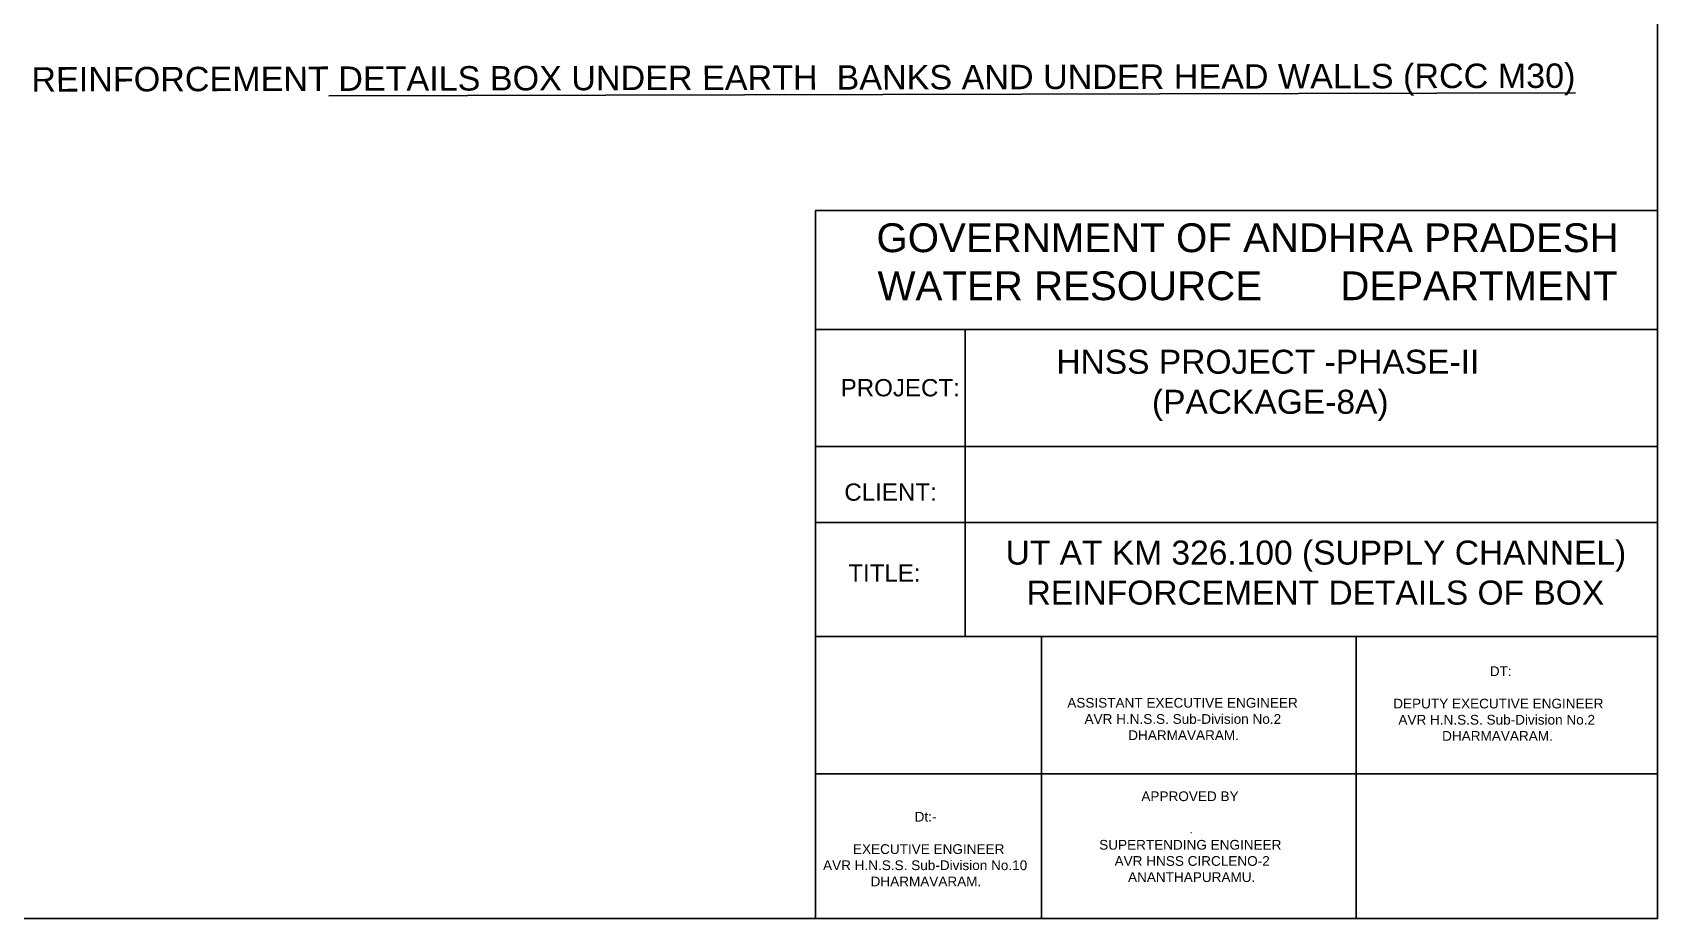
# Model space of a CAD drawing. Header units: millimetres. Extents: x 5124 to 6568637, y 2311 to 91879094.
# Drawn here: x 3743489 to 3763460, y 45933165 to 45944054 of the extents above; entities that cross this region are included whole.
import ezdxf

# ---------------------------------------------------------------- set-up
doc = ezdxf.new("R2010")
doc.units = ezdxf.units.MM
doc.header["$MEASUREMENT"] = 0
doc.layers.add('DRAWING', color=7, linetype='Continuous')
doc.layers.add('TEXT', color=7, linetype='Continuous')
doc.styles.get("Standard").update_dxf_attribs({"font": 'arial.ttf', "height": 200})

msp = doc.modelspace()

# ---------------------------------------------------------------- linework, layer by layer
at = {"layer": 'DRAWING'}
msp.add_lwpolyline([(3763460.4, 45958749.1), (3724568.2, 45958749.1), (3724568.2, 45933164.6), (3763460.4, 45933164.6)], close=True, dxfattribs=at)
at = {"layer": 'TEXT'}
for points in [[(3763460.4, 45941867.7), (3753113, 45941867.7), (3753113, 45933164.6), (3763460.4, 45933164.6)], [(3753113, 45940401.6), (3763460.4, 45940401.6), (3763460.4, 45938966.9), (3753113, 45938966.9)], [(3753113, 45938030), (3763460.4, 45938030), (3763460.4, 45936629.9), (3753113, 45936629.9)]]:
    msp.add_lwpolyline(points, close=True, dxfattribs=at)
for points in [[(3754950.4, 45940401.6), (3754950.4, 45936629.9)], [(3755888.7, 45936629.9), (3755888.7, 45933164.6)], [(3759756.9, 45936629.9), (3759756.9, 45933164.6)], [(3753113, 45934943.9), (3763460.4, 45934943.9)]]:
    msp.add_lwpolyline(points, dxfattribs=at)

# ---------------------------------------------------------------- texts
msp.add_text('REINFORCEMENT%%U DETAILS BOX UNDER EARTH  BANKS AND UNDER HEAD WALLS (RCC M30)', height=300, rotation=0.1412, dxfattribs=at).set_placement((3743476, 45943327))
at = {"layer": 'TEXT', "color": 7, "insert": (3758422.4, 45941233.6), "char_height": 354.054, "width": 10097.194, "attachment_point": 5}
msp.add_mtext('GOVERNMENT OF ANDHRA PRADESH\\PWATER RESOURCE       DEPARTMENT', dxfattribs=at)
at = {"layer": 'TEXT', "attachment_point": 1}
for s, insert, char_height, width in [('\\pi2015.2;HNSS PROJECT -PHASE-II\\P\\pi3075.3; (PACKAGE-8A)\\P\\pi4522.3; ', (3754057.3, 45940154.5), 295.045, 9159.02), ('PROJECT:', (3753421.8, 45939794.1), 211.97, 1977.76), ('CLIENT:', (3753466.7, 45938511.2), 211.97, 1977.76), ('\\pi789.3;UT AT KM 326.100 (SUPPLY CHANNEL)\\P\\pi1047.3;REINFORCEMENT DETAILS OF BOX', (3754659.6, 45937809.3), 295.045, 9159.02), ('TITLE:', (3753515.5, 45937517.7), 211.97, 1149.435), ('\\pi2820.3;  DT: \\P\\pi2993.6;\\P\\pi1679.8; DEPUTY EXECUTIVE ENGINEER\\P\\pi1789.4;AVR H.N.S.S. Sub-Division No.2\\P\\pi2326.7;DHARMAVARAM.', (3758486.6, 45936263.6), 119.282, 5987.104), ('\\pi2993.6;\\P\\P\\pi1577.9;ASSISTANT EXECUTIVE ENGINEER\\P\\pi1789.4;AVR H.N.S.S. Sub-Division No.2\\P\\pi2326.7;DHARMAVARAM.', (3754628.9, 45936272.9), 119.282, 5987.104), ('\\pi2396.9;APPROVED BY\\P\\pi2970.4; \\P\\pi2985.2;.  \\P\\pi1878;SUPERTENDING ENGINEER                \\P\\pi2021.1; AVR HNSS CIRCLENO-2\\P\\pi0;^I^I^I^I       ANANTHAPURAMU.', (3754720.7, 45934726.7), 119.282, 5987.104), ('\\pi2868.4;Dt:- \\P\\pi2993.6;\\P\\pi2017.7;  EXECUTIVE ENGINEER\\P\\pi1742.7;AVR H.N.S.S. Sub-Division No.10\\P\\pi2326.7;DHARMAVARAM.', (3751462.4, 45934475.2), 119.282, 5987.104)]:
    msp.add_mtext(s, dxfattribs=dict(at, insert=insert, char_height=char_height, width=width))

doc.saveas('drawing.dxf')
